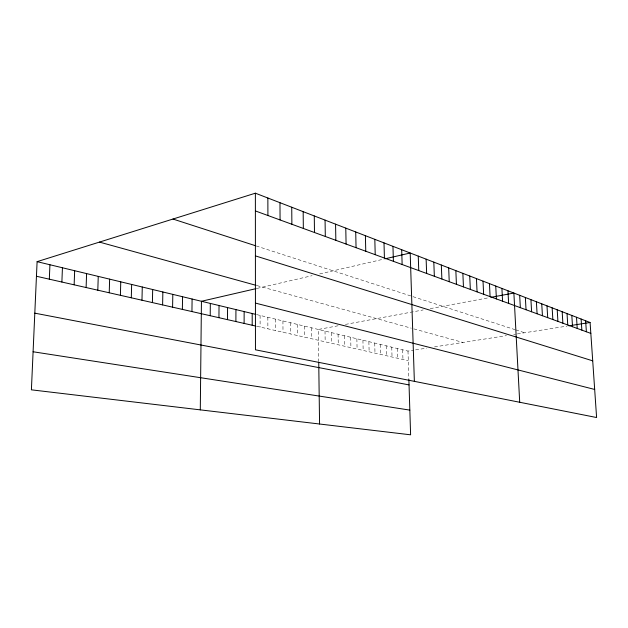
<?xml version="1.0" encoding="UTF-8"?>
<svg xmlns="http://www.w3.org/2000/svg" width="628" height="628" viewBox="0 0 628 628"><rect width="100%" height="100%" fill="white"/><g stroke="black" fill="none" stroke-linecap="round" stroke-linejoin="round"><path stroke-width="0.47" stroke-dasharray="3.14 2.35" d="M257.111 288.401L312.108 275.684M319.676 273.934L384.407 258.964M338.068 325.775L318.31 329.457L318.734 361.218M345.4 324.409L423.178 309.934M430.251 308.623L489.063 297.68M256.585 314.573L407.988 351.076L413.671 350.181M415.571 349.882L426.687 348.14M434.49 346.915L506.466 335.619M513.696 334.489L515.502 334.206M517.331 333.915L566.998 326.12M256.593 326.246L408.286 360.692M257.088 285.614L411.316 328.185M413.86 328.891L462.969 342.448M256.255 245.98L514.952 329.629M515.769 329.896L524.647 332.769M407.988 351.076L408.875 379.516M402.658 349.788L402.956 359.483M397.257 348.485L397.54 358.25M391.762 347.166L392.037 357.002M386.181 345.816L386.448 355.738M380.505 344.45L380.764 354.443M374.743 343.061L374.987 353.132M368.879 341.648L369.123 351.798M362.929 340.211L363.157 350.448M356.869 338.751L357.089 349.066M350.714 337.267L350.919 347.669M344.45 335.76L344.646 346.24M338.084 334.222L338.264 344.796M331.608 332.659L331.78 343.32M325.014 331.074L325.171 341.82M311.48 327.808L311.614 338.743M304.533 326.136L304.651 337.158M297.46 324.425L297.562 335.548M290.262 322.69L290.348 333.915M282.93 320.924L283 332.243M275.457 319.126L275.511 330.548M267.85 317.289L267.881 328.813M260.094 315.421L260.118 327.047"/><path stroke-width="0.94" d="M252.197 325.249L252.197 313.513M244.119 323.42L244.143 311.574M235.893 321.544L235.932 309.596M227.501 319.644L227.564 307.579M218.944 317.697L219.031 305.514M210.215 315.719L210.325 303.418M200.293 409.864L201.439 301.275L256.193 288.613M191.94 311.567L192.097 299.022M182.371 309.392L182.56 296.722M172.598 307.178L172.81 294.375M162.613 304.91L162.856 291.973M152.408 302.586L152.675 289.524M141.975 300.223L142.273 287.012M131.307 297.798L131.637 284.445M120.395 295.317L120.764 281.823M109.233 292.781L109.633 279.138M97.811 290.191L98.251 276.399M86.115 287.538L86.593 273.588M74.143 284.814L74.661 270.707M61.882 282.035L62.439 267.764M49.322 279.177L49.926 264.749M255.376 193.189L255.455 349.804L596.6 417.526L590.085 322.502L255.376 193.189L37.099 261.656L31.4 389.831L410.61 434.812L408.875 379.516M385.341 258.752L410.194 253.006L414.362 381.345M490.931 297.327L513.877 293.056L519.709 402.258M568.89 325.822L590.085 322.502M33.096 351.766L409.833 410.108M34.807 313.16L409.048 384.909M36.448 276.257L255.714 326.05M37.099 261.656L255.706 314.361M255.431 303.096L594.677 389.446M99.444 242.094L256.169 285.363M255.408 255.894L592.714 360.841M172.951 219.039L255.376 245.689M255.384 210.937L590.83 333.397M585.634 320.782L586.379 331.772M581.112 319.032L581.85 330.116M576.504 317.25L577.234 328.428M571.81 315.437L572.54 326.717M567.029 313.592L567.759 324.966M562.162 311.708L562.884 323.192M557.201 309.792L557.915 321.379M552.145 307.846L552.86 319.534M546.988 305.852L547.702 317.65M541.736 303.826L542.443 315.727M536.383 301.754L537.081 313.772M530.927 299.642L531.61 311.778M525.353 297.491L526.036 309.737M519.67 295.301L520.345 307.665M507.958 290.772L508.617 303.379M501.921 288.44L502.565 301.173M495.751 286.054L496.395 298.92M489.455 283.62L490.083 296.612M483.026 281.14L483.639 294.265M476.448 278.596L477.06 291.863M469.736 276.006L470.333 289.406M462.867 273.353L463.456 286.894M455.85 270.637L456.423 284.327M448.675 267.866L449.232 281.697M441.327 265.032L441.877 279.013M433.815 262.127L434.348 276.265M426.129 259.16L426.64 273.455M418.256 256.114L418.75 270.574M401.685 249.716L402.14 264.514M392.963 246.341L393.395 261.319M384.006 242.887L384.422 258.045M374.822 239.339L375.214 254.678M365.402 235.696L365.763 251.231M355.723 231.96L356.052 247.683M345.777 228.113L346.083 244.049M335.564 224.172L335.847 240.304M325.069 220.114L325.312 236.466M318.741 362.128L319.566 424.01M314.275 215.946L314.487 232.509M303.167 211.652L303.34 228.443M291.737 207.24L291.879 224.259M279.978 202.695L280.072 219.949M267.858 198.008L267.913 215.506"/></g></svg>
